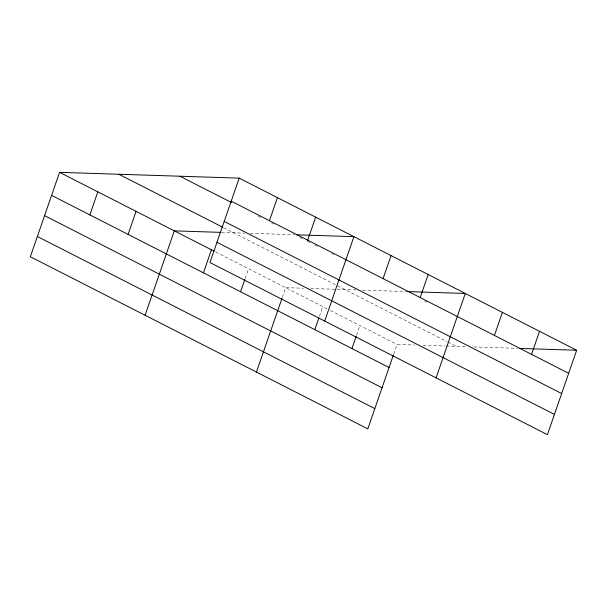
<?xml version="1.0" encoding="UTF-8"?>
<svg xmlns="http://www.w3.org/2000/svg" width="607" height="607" viewBox="0 0 607 607"><rect width="100%" height="100%" fill="white"/><g stroke="black" fill="none" stroke-linecap="round" stroke-linejoin="round"><path stroke-width="0.46" stroke-dasharray="3.04 2.28" d="M245.182 278.476L248.551 268.726M282.301 297.407L285.677 287.665L303.272 288.234M319.419 316.346L322.795 306.596M356.544 335.276L359.913 325.527M393.662 354.207L397.039 344.465L414.634 345.026M221.547 232.382L244.689 233.134M250.243 233.308L294.653 234.742M310.678 288.469L356.051 289.934M362.531 290.138L406.015 291.542M422.965 345.3L445.197 346.013M446.122 346.043L466.487 346.703M473.892 346.938L517.376 348.342M258.074 216.084L260.57 217.359M271.375 222.868L273.871 224.142M299.714 237.322L302.248 238.612M307.309 241.199L309.843 242.489M314.904 245.069L317.431 246.359M331.779 253.673L333.463 254.538M424.574 301.011L427.108 302.301M223.611 227.686L447.033 341.642M447.875 342.067L456.312 346.377M215.652 251.951L327.014 308.751M330.39 310.465L397.039 344.465"/><path stroke-width="0.91" d="M239.188 178.132L209.961 262.535L547.423 434.658L576.65 350.254L239.188 178.132L59.577 172.342L30.35 256.746L367.812 428.868L393.351 355.095M89.844 214.893L97.826 191.85M128.092 234.401L136.067 211.357M145.088 315.268L174.315 230.865L220.622 232.36M203.459 272.839L211.433 249.796M240.577 291.77L244.871 279.364M269.455 220.682L277.437 197.639M256.45 372.068L281.989 298.295M307.703 240.19L315.678 217.147M314.821 329.639L318.804 318.114M324.699 321.057L353.927 236.654L296.504 234.803M351.939 348.57L356.233 336.164M383.07 278.628L391.045 255.585M420.188 297.559L428.17 274.523M436.061 377.858L465.288 293.454L406.94 291.572M494.432 335.428L502.406 312.385M531.55 354.359L539.532 331.323M519.228 348.403L576.65 350.254M231.214 201.175L568.668 373.297M179.915 176.22L231.464 202.51M224.203 221.426L561.657 393.541M118.851 174.255L222.777 227.261M216.972 242.284L554.434 414.406M59.577 172.342L213.968 251.086M51.603 195.386L389.057 367.501M44.584 215.637L382.046 387.752M37.361 236.495L374.822 408.617"/></g></svg>
